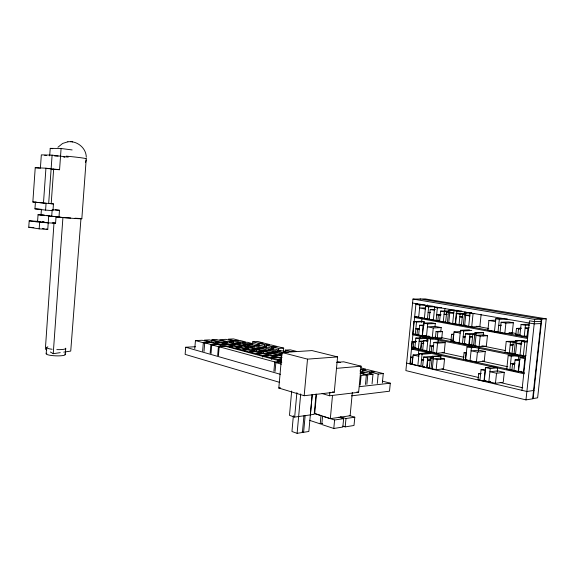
<?xml version="1.0" encoding="UTF-8"?>
<svg xmlns="http://www.w3.org/2000/svg" width="575" height="575" viewBox="0 0 575 575"><rect width="100%" height="100%" fill="white"/><g stroke="black" fill="none" stroke-linecap="round" stroke-linejoin="round"><path stroke-width="0.86" d="M29.196 220.814L39.639 222.295L55.567 223.294L56.048 216.61L48.703 216.107L47.768 229.346L39.179 228.857L28.75 227.254L29.196 220.814L40.013 221.49M45.59 210.105L46.065 203.334L35.413 202.192L34.953 208.833L45.59 210.105L52.972 210.651L53.453 203.924L32.847 201.983L35.233 167.684L45.935 168.195L59.57 169.704L61.087 148.501L72.134 149.938M54.028 222.446L45.375 349.075L46.805 349.916M40.387 168.252L41.328 154.876L52.102 155.149L68.188 157.119M44.519 215.172L38.051 214.727L37.583 221.339L48.228 222.834M39.179 228.857L39.639 222.295M43.47 203.133L45.935 168.195M49.687 155.897L50.226 148.357L61.087 148.501M48.674 203.543L52.102 155.149M51.197 203.665L53.662 168.964M51.693 216.459L52.174 209.738L59.477 210.285L58.995 216.962L38.051 214.727M46.172 353.747L46.618 347.552M60.231 352.647L53.231 353.69L62.919 217.558L59.534 217.012M65.291 354.567L65.744 348.414M81.837 218.716L86.243 158.793M195.45 346.725L185.711 347.243L185.121 354.38L279.644 382.361M194.774 348.63L195.443 340.587L202.163 340.271L210.069 342.405L203.327 342.736L195.443 340.587M202.623 351.239L203.327 342.736M204.01 351.454L204.729 342.822L210.752 342.52L216.912 344.181L210.874 344.497L204.729 342.822M210.148 353.201L210.874 344.497M211.852 341.493L212.002 339.71L216.43 339.502L227.448 342.412L223.007 342.635L212.002 339.71M211.018 353.618L211.751 344.892L217.788 344.576L224.466 346.38L218.414 346.711L211.751 344.892M217.666 355.515L218.414 346.711M218.421 355.717L219.176 346.768L225.961 346.394L281.585 361.402L274.728 361.912L219.176 346.768M220.268 346.287L220.412 344.569L215.107 343.138L220.527 342.865L225.838 344.288L220.412 344.569M222.863 344.339L223.007 342.635M233.371 342.254L233.522 340.501L228.325 339.157L233.472 338.912L238.675 340.249L233.522 340.501M240.084 343.893L240.242 342.125L234.959 340.759L240.113 340.508L245.396 341.866L240.242 342.125M247.351 345.697L247.509 343.915L242.132 342.52L247.286 342.254L252.669 343.642L247.509 343.915M248.206 348.457L248.357 346.739L242.858 345.302L248.12 345.014L253.625 346.445L248.357 346.739M248.788 345.819L248.946 344.037L254.107 343.757L259.577 345.165L254.416 345.453L248.946 344.037M251.757 351.95L251.908 350.197L257.277 349.873L263.012 351.382L257.636 351.72L251.908 350.197M252.554 344.411L252.784 341.787L257.83 341.521L263.228 342.887L258.175 343.16L252.784 341.787M254.265 347.142L254.416 345.453M256.615 350.685L256.766 348.953L262.049 348.637L267.749 350.125L262.466 350.448L256.766 348.953M258.024 344.921L258.175 343.16M259.059 345.216L259.217 343.455L264.27 343.182L269.761 344.569L264.701 344.849L259.217 343.455M258.872 353.74L259.03 351.972L264.407 351.634L270.25 353.172L264.867 353.524L259.03 351.972M261.287 348.975L261.438 347.271L255.875 345.827L261.043 345.539L266.613 346.969L261.438 347.271M262.861 349.269L263.012 347.566L268.18 347.264L273.851 348.716L268.676 349.032L263.012 347.566M262.739 357.212L262.89 355.501L256.975 353.912L262.452 353.56L268.367 355.134L262.89 355.501M263.695 352.439L263.846 350.692L269.136 350.369L274.936 351.878L269.646 352.216L263.846 350.692M264.543 346.624L264.701 344.849M266.031 347.041L266.189 345.259L271.249 344.978L276.841 346.387L271.774 346.682L266.189 345.259M268.525 350.75L268.676 349.032M269.804 351.196L269.955 349.471L275.13 349.162L280.902 350.642L275.72 350.966L269.955 349.471M270.976 354.25L271.134 352.489L276.424 352.152L282.332 353.69L277.042 354.035L271.134 352.489M271.623 348.371L271.774 346.682M271.644 359.504L271.803 357.772L277.287 357.391L281.125 358.412M272.794 348.673L272.945 346.984L278.012 346.689L283.691 348.119L283.389 351.505M272.155 357.075L272.306 355.379L266.362 353.798L271.745 353.452L277.689 355.012L272.306 355.379M273.894 371.357L274.728 361.912M275.562 352.698L275.72 350.966M275.066 371.428L275.849 362.624L281.843 362.171M276.963 352.949L277.114 351.21L282.296 350.887L288.168 352.396L282.986 352.734M278.473 350.132L278.623 348.428L272.945 346.984M277.783 361.165L277.941 359.425L271.803 357.772M279.17 361.661L279.328 359.914L281.678 359.742M278.81 388.032L281.987 352.533L312.017 350.585L337.568 356.902L334.262 392.243L304.168 395.722L278.81 388.032L280.578 387.852M285.092 351.864L285.243 350.146L290.317 349.83L296.175 351.311L291.101 351.634L285.243 350.146M291.683 391.029L289.484 415.358L294.666 417.083L310.356 414.906M293.379 415.696L291.949 431.509L297.11 433.327L302.407 432.493L303.931 415.797M294.666 417.083L296.887 392.603M297.11 433.327L300.703 393.904M304.168 395.722L307.51 359.138L337.568 356.902M302.141 431.789L303.614 432.299L305.145 415.632M316.07 393.947L314.194 414.316L310.356 414.848L312.239 394.393L308.832 431.48L303.614 432.299M316.466 394.486L314.705 413.633L330.33 418.643L350.125 415.754L352.346 392.373M309.408 420.289L320.21 423.861L320.987 415.517L314.324 413.382M322.115 393.573L329.561 395.765L329.892 392.279M330.33 418.643L332.487 395.6M333.795 428.476L334.592 419.994L343.634 418.65L342.837 427.045L333.795 428.476L321.784 424.501L322.561 416.142L334.592 419.994M345.194 426.887L345.985 418.514L354.797 417.198L354.006 425.486L345.194 426.887L342.793 426.104M360.482 371.335L360.647 369.56L365.729 369.1L360.568 367.792M329.561 395.765L358.627 392.301L361.122 366.189L343.678 361.804L336.634 362.372M360.187 385.063L361.107 375.489L366.383 374.965L365.47 384.481M362.609 371.946L362.782 370.171L367.856 369.703L374.878 371.479L369.804 371.967L362.782 370.171M366.872 384.323L367.784 374.821L372.974 374.311L372.061 383.748M369.632 373.75L369.804 371.967M370.882 373.944L371.04 372.248L376.115 371.759L383.266 373.57L382.353 382.907M377.286 383.467L378.199 374.073L383.266 373.57M382.504 381.16L390.296 383.194L389.512 391.201L351.49 395.859M420.469 299.022L412.958 299.072L405.885 370.602L525.967 399.898L533.14 398.741L541.801 319.111L420.088 298.957L425.292 298.928L546.25 318.838L537.632 397.828L532.666 398.626L541.327 319.032L546.25 318.838M423.868 325.277L424.221 321.756L421.633 321.267L413.928 321.54L412.699 333.96L422.187 335.893L425.608 335.707M414.323 317.436L414.417 316.48L527.347 337.36L527.232 338.438L414.323 317.436L415.991 317.386M423.919 341.557L421.353 341.715L420.613 349.205L411.527 347.221L412.088 341.543L416.372 341.277M410.881 357.204L410.248 363.594L411.966 363.997L412.606 357.6L410.881 357.204L413.166 357.018M411.829 348.127L524.227 372.715L524.113 373.779L411.736 349.082L411.829 348.127L416.012 347.832M413.181 347.58L413.748 341.888L416.314 341.73M419.348 354.495L413.123 354.991L412.203 364.255L426.722 367.677L428.433 367.511M415.279 334.492L416.516 322.036L424.221 321.756M414.848 347.947L415.833 338.071L423.545 337.626L427.067 338.352L426.801 341.025M418.672 317.371L419.901 305.059L424.954 304.987M416.947 334.83L417.522 329.108L419.232 329.029M418.636 335.175L419.621 325.249L423.897 325.076M418.377 348.716L419.369 338.804L427.067 338.352M418.32 355.221L418.758 350.764M420.009 338.287L420.181 336.504M421.604 322.244L421.964 318.679M428.131 352.863L419.046 353.575L417.845 365.585L419.621 365.42M422.187 335.893L423.186 325.939L419.621 325.249M423.832 343.217L421.547 343.368L420.907 349.837L436.54 353.251L444.202 352.64L445.215 342.65L441.557 341.895L433.888 342.391L432.874 352.446L434.578 352.317M434.952 327.06L435.304 323.553L431.272 322.798L423.696 323.085L422.46 335.433L432.299 337.432L435.836 337.223M424.386 318.428L425.601 306.303L433.011 306.18M430.323 353.596L422.072 354.25L420.864 366.297L422.517 366.146M427.908 340.271L423.631 340.537L422.668 350.218L424.379 350.096M427.311 306.691L427.484 304.951M432.932 356.766L431.293 356.399L423.595 357.039L422.625 366.713L424.343 366.548M427.448 318.988L428.662 306.834L434.427 306.734M435.304 323.553L427.735 323.854L426.492 336.253L429.015 336.109M429.23 319.319L430.208 309.558L435.325 309.451M426.758 351.109L428.023 338.517L430.582 338.366M426.722 367.677L427.699 357.959L432.824 357.528M430.395 359.763L427.829 359.993L427.074 367.518L436.145 369.653L443.533 368.906L444.54 358.965L440.73 358.117L433.342 358.757L437.165 359.619L444.54 358.965M429.417 351.692L430.689 339.07L433.248 338.912M433.378 320.088L434.65 307.388L438.057 307.33M432.299 337.432L433.255 327.958L441.205 327.599L440.773 331.854M429.345 368.05L430.38 357.794L432.846 357.585M431.142 352.072L431.724 346.272L433.428 346.157M440.601 359.389L440.953 355.932L432.314 356.27L431.085 368.46L432.731 368.295M436.073 320.584L437.359 307.855L441.607 307.776M432.335 368.755L433.564 356.55L440.953 355.932M435.412 338.064L436.073 331.495L440.622 331.265L442.434 331.624L441.772 338.158L435.412 338.064L441.772 338.158M437.812 320.908L438.402 315.064L440.953 314.992M437.23 338.431L437.891 331.854L442.434 331.624M439.573 321.238L440.601 311.089L448.241 310.917M436.54 353.251L437.561 343.153L445.215 342.65M438.006 342.175L438.272 339.502M436.145 369.653L437.165 359.619M443.282 321.921L444.317 311.743L448.558 311.636M444.669 311.075L444.928 308.552M445.625 322.352L446.689 311.902L449.14 311.844M447.422 322.69L448.687 310.27L454.394 310.141M448.716 322.927L449.981 310.493L457.319 310.327M452.654 323.653L453.977 310.651L458.088 310.55M454.3 341.241L450.922 340.961L451.598 334.291L453.862 334.168M452.791 341.342L453.474 334.657L451.598 334.291M470.522 344.691L468.833 344.813L453.043 341.607L454.034 331.933L461.049 331.567M463.86 313.368L456.255 313.569L455.206 323.876L471.701 326.923L479.866 326.543L481.138 314.317M461.811 311.032L456.888 311.147L455.551 324.192L414.712 316.638M459.037 324.58L460.093 314.238L465.161 314.101M459.181 342.851L460.467 330.309L469.423 329.856M461.459 325.033L462.544 314.41L464.981 314.338M468.661 312.649L464.607 312.757L463.306 325.371L465.743 325.263M464.744 314.396L465.01 311.815M462.465 343.519L463.766 330.934L471.809 330.517M464.643 325.615L465.944 312.987L471.615 312.836M475.23 333.802L473.002 333.378L465.427 333.802L464.384 343.908L466.066 343.793M463.385 359.454L464.082 352.705L466.332 352.518M468.711 326.37L470.077 313.152L471.708 313.109M465.304 359.871L466.009 353.115L464.082 352.705M471.967 346.445L466.986 346.811L465.657 359.691L476.409 362.042L484.236 361.287L485.257 351.512L478.918 350.197L471.076 350.829L477.437 352.152L485.257 351.512M468.833 344.813L469.89 334.657L474.928 334.37M472.557 336.619L470.034 336.77L469.222 344.633L479.097 346.639L486.357 346.092L487.442 335.714L483.295 334.923L476.028 335.347L480.197 336.152L487.442 335.714M471.701 326.923L473.074 313.67L474.706 313.627M470.055 360.654L471.399 347.717L475.539 347.408M475.23 334.276L472.808 334.413L471.694 345.137L473.311 345.022M483.187 336.008L483.532 332.645L474.907 332.781L473.584 345.518L476.014 345.345M474.943 345.791L476.272 333.04L483.532 332.645M476.409 362.042L477.437 352.152M478.407 351.426L478.767 348.012M479.097 346.639L480.197 336.152M481.196 373.412L478.68 373.692L478.048 379.766L483.985 381.16L485.659 380.952M479.952 380.212L481.052 369.682L485.243 369.229M495.83 320.196L488.923 320.462L487.873 330.474L504.793 333.615L512.232 333.177L513.346 322.776L508.58 321.95L501.127 322.259L500.02 332.731M483.985 381.16L485.092 370.595L481.052 369.682M504.275 372.348L496.52 373.24L489.914 371.752L497.691 370.882L504.275 372.348L503.218 382.296L495.456 383.309L484.294 380.679L485.667 367.576L493.077 366.793L496.879 367.626M497.181 372.14L497.641 367.799L490.245 368.589L488.858 381.757L490.59 381.534M494.442 331.696L495.815 318.701L504.62 318.385M497.964 332.35L499.344 319.312L507.258 319.017M495.456 383.309L496.52 373.24M504.793 333.615L505.907 323.092L513.346 322.776M515.358 341.212L506.237 341.413L505.087 352.216L523.315 355.918L525.967 355.666M513.964 355.048L508.185 355.573L506.733 369.193L518.212 371.709L521.496 371.321M515.423 341.873L510.478 342.226L509.321 353.072L510.967 352.928M509.853 369.876L511.312 356.22L517.91 355.609M515.854 342.283L513.18 342.477L511.994 353.618L513.777 353.46M511.872 370.322L512.541 364.047L515.013 363.788M529.223 327.772L525.14 327.98L527.893 328.469L526.995 336.785L515.804 334.722L516.479 328.411L521.403 328.16M515.452 340.795L524.048 340.572L515.452 340.795L514.036 354.035L515.818 353.877M515.509 354.329L516.925 341.076M513.906 370.767L515.078 359.878L520.008 359.397M519.901 335.477L521.072 324.508L528.447 324.171M518.276 359.749L518.643 356.371M518.212 371.709L519.383 360.777L515.078 359.878M527.685 340.932L521.489 341.377L520.001 355.242L521.777 355.084M519.994 357.657L518.542 371.206L523.415 372.277L524.889 358.663L519.994 357.657L523.228 357.348M529.518 325.069L525.428 325.263L524.249 336.274L526.7 336.116M523.315 355.918L524.81 342.01L527.462 341.816M521.978 390.339L529.482 320.785L534.441 321.626L541.564 321.324M525.967 399.898L534.685 319.391L541.801 319.111M86.063 160.281L85.502 162.466M57.924 147.265L62.646 143.434L67.893 141.802M67.807 141.817C76.849 140.458 86.272 147.912 86.279 157.27M320.21 423.861L322.676 423.488M63.732 352.13L70.732 351.088L80.967 218.529L74.951 218.205M534.046 390.425L526.88 391.489L406.626 363.127M484.294 380.679L485.94 380.478M359.353 386.673L390.296 383.194M514.647 363.192L510.521 363.616L514.582 364.478M360.245 372.564L364.579 372.154L359.9 370.954M412.498 363.695L409.989 363.925L415.969 303.622L417.637 303.6M423.797 359.641L421.511 359.842L423.279 360.245M336.483 368.352L361.122 366.189M513.489 344.655L510.19 344.907L512.864 345.424M522.014 343.081L516.673 343.476L521.173 344.346M411.736 349.082L413.411 348.96M277.941 359.425L281.074 359.195M282.088 357.319L279.781 357.485L273.722 355.875L279.112 355.508L281.707 356.191M433.413 345.668L429.999 345.906L433.457 346.639M411.527 347.221L414.101 347.048M281.98 354.286L278.451 354.523L281.887 355.429M453.043 341.607L454.803 341.493M450.922 340.961L453.179 340.817M520.303 334.945L517.838 335.096L518.521 328.778L520.979 328.648M424.257 340.932L419.125 341.248L421.353 341.715M278.623 348.428L283.691 348.119M515.804 334.722L517.45 334.621M465.412 336.634L463.162 336.77L465.082 337.144M419.276 328.627L415.847 328.778L419.204 329.446M501.364 325.234L498.705 325.357L500.76 325.723M541.327 323.531L534.197 323.862L412.57 303.039M462.365 316.71L459.835 316.789L462.257 317.22M469.761 315.15L465.707 315.272L469.782 315.977M440.917 314.633L436.662 314.755L440.162 315.38M456.14 313.361L461.021 313.231M447.458 314.158L444.058 314.252L446.408 314.669M430.38 312.419L428.102 312.469L429.884 312.793M453.826 312.635L449.751 312.743L453.697 313.425M425.809 307.905L419.606 308.02L425.327 309.019M420.993 304.312L415.926 304.376L419.901 305.059M54.697 156.026L58.032 156.112M45.763 168.511L51.139 168.77M51.247 169.294L59.57 169.704M62.919 217.558L70.653 217.975M71.12 141.716L70.624 141.687M28.75 227.254L33.853 227.549M42.435 221.648L44.052 221.749M44.225 215.302L41.012 215.086L41.414 209.307L34.953 208.833M46.64 215.474L48.25 215.582M32.847 201.983L36.282 202.256M48.99 203.449L53.453 203.924M35.233 167.684L39.531 168.152M55.337 209.796L59.477 210.285M44.67 155.286L46.345 155.487M50.226 148.357L52.749 148.681M46.977 215.445L49.45 215.762M55.689 216.538L58.995 216.962M52.275 222.834L55.567 223.294M72.594 141.896L72.076 141.817M42.514 228.548L44.268 228.814M46.014 229.08L47.768 229.346M56.149 216.473L57.845 216.746M412.958 299.072L534.685 319.391M470.077 313.152L473.074 313.67M453.977 310.651L456.888 311.147M434.65 307.388L437.359 307.855M464.607 312.757L465.944 312.987M425.601 306.303L428.662 306.834M448.687 310.27L449.981 310.493M495.815 318.701L499.344 319.312M521.072 324.508L525.428 325.263M462.544 314.41L464.406 314.733M446.689 311.902L448.486 312.218M456.255 313.569L460.093 314.238M440.601 311.089L444.317 311.743M430.208 309.558L434.362 310.284M501.127 322.259L505.907 323.092M488.923 320.462L495.506 321.612M516.479 328.411L520.576 329.144M478.371 326.277L479.866 326.543M476.452 326.248L488.764 328.505M511.635 332.695L516.034 333.5M509.062 332.594L512.232 333.177M521.489 341.377L524.81 342.01M423.696 323.085L427.735 323.854M474.907 332.781L476.272 333.04M460.467 330.309L463.766 330.934M413.928 321.54L416.516 322.036M441.205 327.599L435.397 326.485L427.433 326.83L433.255 327.958M472.808 334.413L474.698 334.779M513.18 342.477L515.229 342.873M506.237 341.413L510.478 342.226M465.427 333.802L469.89 334.657M454.034 331.933L460.18 333.119M470.034 336.77L472.513 337.252M436.073 331.495L437.891 331.854M441.543 337.697L451.188 339.638M481.893 345.827L505.576 350.599M412.972 333.838L525.6 356.759M412.879 334.801L525.485 357.83M428.023 338.517L430.689 339.07M466.986 346.811L471.399 347.717M508.185 355.573L511.312 356.22M415.833 338.071L419.369 338.804M433.888 342.391L437.561 343.153M423.631 340.537L427.735 341.385M421.547 343.368L423.315 343.742M412.088 341.543L415.416 342.247M442.743 352.324L444.202 352.64M482.655 360.949L484.236 361.287M442.11 352.525L463.996 357.262M482.382 361.244L507.768 366.742M485.667 367.576L490.245 368.589M432.314 356.27L433.564 356.55M419.046 353.575L422.072 354.25M430.38 357.794L432.12 358.182M423.595 357.039L427.699 357.959M413.123 354.991L418.772 356.27M427.829 359.993L430.107 360.503M478.68 373.692L480.592 374.131M441.959 368.942L478.443 377.459M500.164 382.519L522.754 387.794M337.884 361.862L340.342 362.48M371.04 372.248L378.199 374.073M372.974 374.311L365.829 372.478L360.633 372.974L367.784 374.821M277.114 351.21L307.51 359.138M360.022 373.312L366.383 374.965M279.328 359.914L281.671 360.547M275.849 362.624L281.448 364.155M356.974 391.841L358.627 392.301M185.711 347.243L280.37 374.303M332.573 391.755L334.262 392.243M349.183 415.459L354.797 417.198M340.371 416.746L345.985 418.514M338.819 417.134L343.634 418.65M50.37 352.008L53.231 353.69M65.643 348.177A9.574 1.596 2.6 0 1 56.81 349.622M52.117 349.269A9.574 1.596 2.6 0 1 47.876 346.847M64.695 353.963A9.567 1.66 2.4 0 1 55.631 355.832A9.567 1.66 2.4 0 1 46.841 353.194M66.204 156.148A15.899 0.647 5.7 0 1 86.013 158.865M64.795 157.241A15.899 0.647 5.7 0 1 63.767 157.119M80.701 218.486A15.82 0.395 4.7 0 1 75.26 218.507A15.82 0.395 4.7 0 1 55.804 216.883M275.813 357.24L270.329 357.621L264.306 355.997L269.783 355.63L275.813 357.24M260.964 353.28L255.487 353.632L249.679 352.072L255.149 351.728L260.964 353.28M253.769 351.476L248.299 351.814L242.6 350.283L248.055 349.952L253.769 351.476M256.004 349.42L250.635 349.744L245 348.249L250.369 347.94L256.004 349.42M260.784 348.198L255.508 348.507L249.909 347.034L255.178 346.739L260.784 348.198M246.79 349.499L241.335 349.823L235.728 348.321L241.184 348.004L246.79 349.499M239.624 347.71L234.176 348.019L228.678 346.538L234.118 346.236L239.624 347.71M248.803 347.638L243.441 347.947L237.913 346.481L243.268 346.179L248.803 347.638M232.674 345.855L227.233 346.15L221.835 344.698L227.262 344.411L232.674 345.855M241.816 345.798L236.462 346.092L231.028 344.648L236.375 344.368L241.816 345.798M234.945 344.238L229.597 344.526L224.264 343.103L229.597 342.829L234.945 344.238M246.675 344.633L241.414 344.921L236.009 343.505L241.263 343.225L246.675 344.633M239.84 343.11L234.586 343.383L229.281 341.988L234.528 341.723L239.84 343.11M233.083 341.241L226.988 341.543L219.743 339.638L225.824 339.351L233.083 341.241M219.226 342.52L214.245 342.772L204.405 340.127L209.372 339.89L219.226 342.52"/></g></svg>
